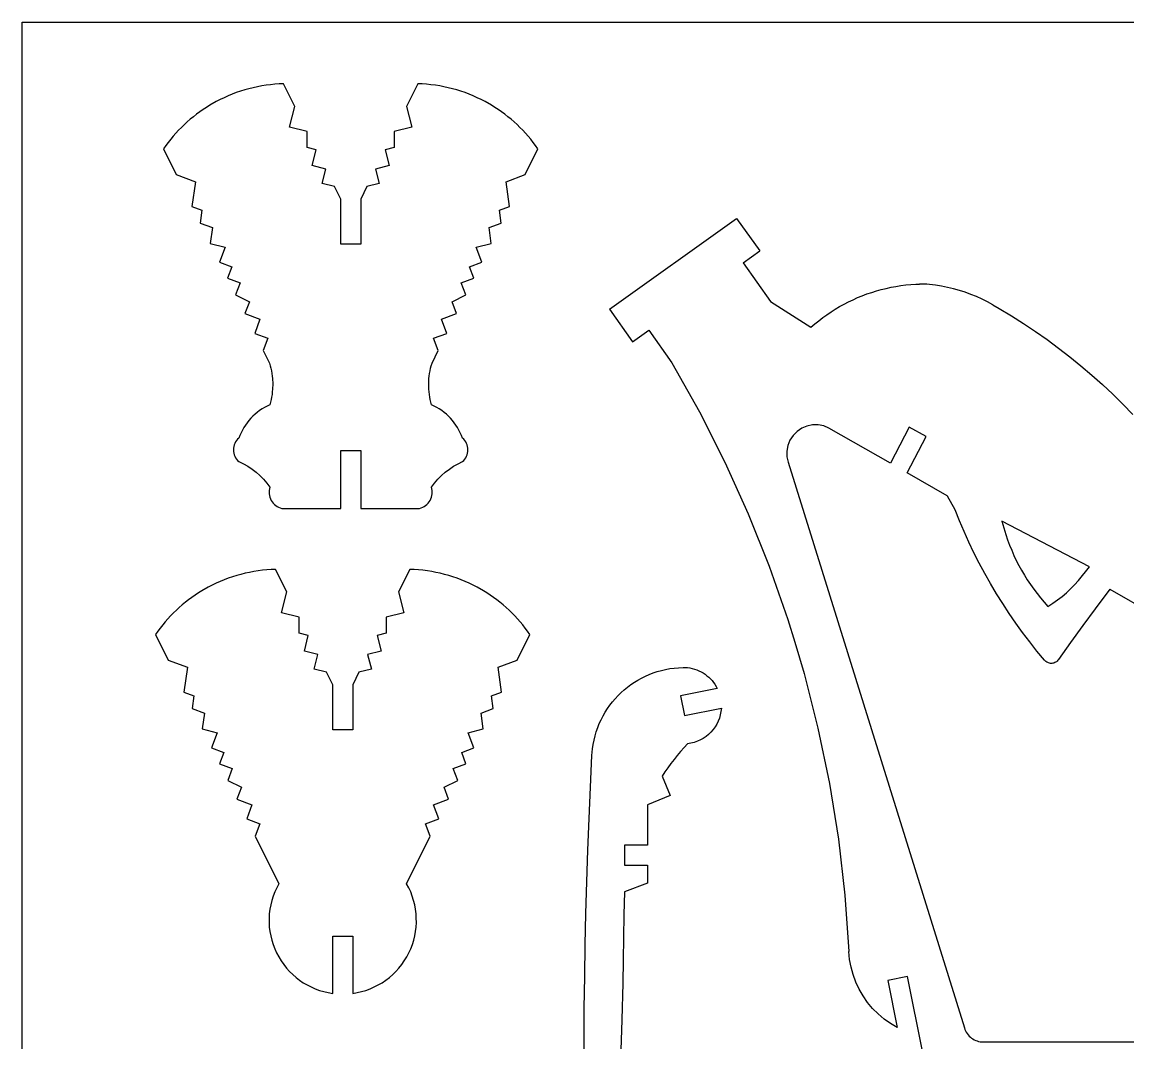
# Model space of a CAD drawing. Extents: x -322 to 322, y -250 to 250.
# Drawn here: x -322.5 to -149.4, y 89.7 to 249.5 of the extents above; entities that cross this region are included whole.
import ezdxf

# ---------------------------------------------------------------- set-up
doc = ezdxf.new("R2010")
doc.units = 0
doc.header["$MEASUREMENT"] = 0
doc.layers.get('0').update_dxf_attribs({"linetype": 'CONTINUOUS'})

msp = doc.modelspace()

# ---------------------------------------------------------------- linework, layer by layer
for p, q in [((-322.5, -249.5), (-322.5, 249.5)), ((-322.5, 249.5), (322.5, 249.5)), ((-287.66, 238.88), (-288.32, 238.68)), ((-287, 239.07), (-287.66, 238.88)), ((-286.34, 239.23), (-287, 239.07)), ((-285.67, 239.38), (-286.34, 239.23)), ((-284.99, 239.51), (-285.67, 239.38)), ((-284.31, 239.61), (-284.99, 239.51)), ((-283.63, 239.7), (-284.31, 239.61)), ((-282.94, 239.77), (-283.63, 239.7)), ((-282.26, 239.82), (-282.94, 239.77)), ((-281.57, 239.84), (-282.26, 239.82)), ((-279.82, 236.31), (-281.57, 239.84)), ((-260.56, 239.84), (-262.31, 236.31)), ((-259.87, 239.82), (-260.56, 239.84)), ((-259.18, 239.77), (-259.87, 239.82)), ((-258.5, 239.7), (-259.18, 239.77)), ((-257.81, 239.61), (-258.5, 239.7)), ((-257.13, 239.51), (-257.81, 239.61)), ((-256.46, 239.38), (-257.13, 239.51)), ((-255.79, 239.23), (-256.46, 239.38)), ((-255.12, 239.07), (-255.79, 239.23)), ((-254.46, 238.88), (-255.12, 239.07)), ((-253.8, 238.68), (-254.46, 238.88)), ((-291.5, 237.37), (-292.11, 237.06)), ((-290.88, 237.67), (-291.5, 237.37)), ((-290.25, 237.95), (-290.88, 237.67)), ((-289.61, 238.21), (-290.25, 237.95)), ((-288.97, 238.46), (-289.61, 238.21)), ((-288.32, 238.68), (-288.97, 238.46)), ((-253.16, 238.46), (-253.8, 238.68)), ((-252.51, 238.21), (-253.16, 238.46)), ((-251.88, 237.95), (-252.51, 238.21)), ((-251.25, 237.67), (-251.88, 237.95)), ((-250.63, 237.37), (-251.25, 237.67)), ((-250.01, 237.06), (-250.63, 237.37)), ((-294.68, 235.46), (-295.19, 235.08)), ((-294.16, 235.81), (-294.68, 235.46)), ((-293.64, 236.16), (-294.16, 235.81)), ((-293.1, 236.49), (-293.64, 236.16)), ((-292.11, 237.06), (-293.1, 236.49)), ((-280.64, 233.07), (-279.82, 236.31)), ((-262.31, 236.31), (-261.48, 233.07)), ((-249.02, 236.49), (-250.01, 237.06)), ((-248.49, 236.16), (-249.02, 236.49)), ((-247.96, 235.81), (-248.49, 236.16)), ((-247.44, 235.46), (-247.96, 235.81)), ((-246.94, 235.08), (-247.44, 235.46)), ((-296.64, 233.89), (-297.1, 233.46)), ((-296.17, 234.3), (-296.64, 233.89)), ((-295.68, 234.7), (-296.17, 234.3)), ((-295.19, 235.08), (-295.68, 234.7)), ((-246.44, 234.7), (-246.94, 235.08)), ((-245.96, 234.3), (-246.44, 234.7)), ((-245.48, 233.89), (-245.96, 234.3)), ((-245.02, 233.46), (-245.48, 233.89)), ((-298.42, 232.12), (-298.84, 231.65)), ((-298, 232.58), (-298.42, 232.12)), ((-297.56, 233.03), (-298, 232.58)), ((-297.1, 233.46), (-297.56, 233.03)), ((-277.87, 232.36), (-280.64, 233.07)), ((-277.87, 229.86), (-277.87, 232.36)), ((-261.48, 233.07), (-264.26, 232.36)), ((-264.26, 232.36), (-264.26, 229.86)), ((-244.57, 233.03), (-245.02, 233.46)), ((-244.13, 232.58), (-244.57, 233.03)), ((-243.7, 232.12), (-244.13, 232.58)), ((-243.29, 231.65), (-243.7, 232.12)), ((-299.63, 230.67), (-300.01, 230.17)), ((-299.24, 231.16), (-299.63, 230.67)), ((-298.84, 231.65), (-299.24, 231.16)), ((-242.88, 231.16), (-243.29, 231.65)), ((-242.49, 230.67), (-242.88, 231.16)), ((-242.12, 230.17), (-242.49, 230.67)), ((-300.01, 230.17), (-300.37, 229.65)), ((-300.37, 229.65), (-298.39, 225.64)), ((-276.45, 229.5), (-277.87, 229.86)), ((-277.07, 227.04), (-276.45, 229.5)), ((-264.26, 229.86), (-265.68, 229.5)), ((-265.68, 229.5), (-265.05, 227.04)), ((-243.74, 225.64), (-241.75, 229.65)), ((-241.75, 229.65), (-242.12, 230.17)), ((-274.97, 226.51), (-277.07, 227.04)), ((-265.05, 227.04), (-267.16, 226.51)), ((-298.39, 225.64), (-295.38, 224.52)), ((-275.54, 224.25), (-274.97, 226.51)), ((-267.16, 226.51), (-266.58, 224.25)), ((-246.75, 224.52), (-243.74, 225.64)), ((-295.38, 224.52), (-295.91, 220.63)), ((-273.61, 223.76), (-275.54, 224.25)), ((-272.63, 221.78), (-273.61, 223.76)), ((-268.52, 223.76), (-269.49, 221.78)), ((-266.58, 224.25), (-268.52, 223.76)), ((-246.21, 220.63), (-246.75, 224.52)), ((-272.63, 214.73), (-272.63, 221.78)), ((-269.49, 221.78), (-269.49, 214.73)), ((-295.91, 220.63), (-294.36, 220.05)), ((-294.36, 220.05), (-294.63, 218.05)), ((-247.77, 220.05), (-246.21, 220.63)), ((-247.49, 218.05), (-247.77, 220.05)), ((-230.57, 204.55), (-210.68, 218.75)), ((-210.68, 218.75), (-207.02, 213.69)), ((-294.63, 218.05), (-292.72, 217.34)), ((-292.72, 217.34), (-293.06, 214.86)), ((-249.41, 217.34), (-247.49, 218.05)), ((-249.07, 214.86), (-249.41, 217.34)), ((-213.26, 216.91), (-213.25, 216.89)), ((-293.06, 214.86), (-290.72, 214.27)), ((-269.49, 214.73), (-272.63, 214.73)), ((-251.41, 214.27), (-249.07, 214.86)), ((-290.72, 214.27), (-291.6, 211.91)), ((-250.53, 211.91), (-251.41, 214.27)), ((-209.63, 211.83), (-207.02, 213.69)), ((-291.6, 211.91), (-289.69, 211.2)), ((-289.69, 211.2), (-290.36, 209.41)), ((-252.44, 211.2), (-250.53, 211.91)), ((-251.77, 209.41), (-252.44, 211.2)), ((-209.63, 211.83), (-205.36, 205.76)), ((-290.36, 209.41), (-288.37, 208.67)), ((-288.37, 208.67), (-289.07, 206.8)), ((-253.75, 208.67), (-251.77, 209.41)), ((-253.06, 206.8), (-253.75, 208.67)), ((-188, 207.64), (-187.24, 207.83)), ((-187.24, 207.83), (-186.48, 208)), ((-186.48, 208), (-185.71, 208.14)), ((-185.71, 208.14), (-184.93, 208.26)), ((-184.93, 208.26), (-184.15, 208.36)), ((-184.15, 208.36), (-183.37, 208.43)), ((-183.37, 208.43), (-182.59, 208.49)), ((-182.59, 208.49), (-182.02, 208.51)), ((-180.88, 208.48), (-182.02, 208.51)), ((-180.46, 208.44), (-180.88, 208.48)), ((-179.51, 208.33), (-180.46, 208.44)), ((-178.56, 208.18), (-179.51, 208.33)), ((-177.63, 207.99), (-178.56, 208.18)), ((-176.7, 207.77), (-177.63, 207.99)), ((-175.78, 207.51), (-176.7, 207.77)), ((-289.07, 206.8), (-286.93, 205.74)), ((-255.2, 205.74), (-253.06, 206.8)), ((-193.13, 205.72), (-192.42, 206.06)), ((-192.42, 206.06), (-191.7, 206.38)), ((-191.7, 206.38), (-190.98, 206.67)), ((-190.98, 206.67), (-190.24, 206.95)), ((-190.24, 206.95), (-189.5, 207.2)), ((-189.5, 207.2), (-188.75, 207.43)), ((-188.75, 207.43), (-188, 207.64)), ((-174.87, 207.22), (-175.78, 207.51)), ((-173.97, 206.89), (-174.87, 207.22)), ((-173.08, 206.53), (-173.97, 206.89)), ((-172.21, 206.14), (-173.08, 206.53)), ((-171.36, 205.71), (-172.21, 206.14)), ((-286.93, 205.74), (-287.62, 203.88)), ((-254.5, 203.88), (-255.2, 205.74)), ((-230.57, 204.55), (-226.97, 199.47)), ((-205.36, 205.76), (-199.03, 201.73)), ((-195.87, 204.15), (-195.2, 204.58)), ((-195.2, 204.58), (-194.52, 204.98)), ((-194.52, 204.98), (-193.83, 205.36)), ((-193.83, 205.36), (-193.13, 205.72)), ((-170.52, 205.25), (-171.36, 205.71)), ((-170.52, 205.25), (-169.54, 204.7)), ((-169.54, 204.7), (-167.62, 203.53)), ((-287.62, 203.88), (-285.27, 203)), ((-285.27, 203), (-286.09, 200.78)), ((-256.86, 203), (-254.5, 203.88)), ((-256.03, 200.78), (-256.86, 203)), ((-198.42, 202.26), (-197.8, 202.76)), ((-197.8, 202.76), (-197.17, 203.25)), ((-197.17, 203.25), (-196.52, 203.71)), ((-196.52, 203.71), (-195.87, 204.15)), ((-167.62, 203.53), (-165.72, 202.33)), ((-226.97, 199.47), (-224.41, 201.28)), ((-224.41, 201.28), (-220.8, 196.18)), ((-199.03, 201.73), (-198.42, 202.26)), ((-165.72, 202.33), (-163.86, 201.09)), ((-163.86, 201.09), (-162.03, 199.8)), ((-286.09, 200.78), (-284.04, 200.02)), ((-284.04, 200.02), (-284.76, 198.09)), ((-258.09, 200.02), (-256.03, 200.78)), ((-257.37, 198.09), (-258.09, 200.02)), ((-162.03, 199.8), (-160.24, 198.47)), ((-284.76, 198.09), (-283.79, 196.13)), ((-258.33, 196.13), (-257.37, 198.09)), ((-160.24, 198.47), (-158.47, 197.1)), ((-283.79, 196.13), (-283.67, 195.73)), ((-283.67, 195.73), (-283.57, 195.33)), ((-258.55, 195.33), (-258.45, 195.73)), ((-258.45, 195.73), (-258.33, 196.13)), ((-220.8, 196.18), (-216.47, 188.49)), ((-158.47, 197.1), (-156.74, 195.7)), ((-156.74, 195.7), (-155.05, 194.25)), ((-283.57, 195.33), (-283.48, 194.93)), ((-283.48, 194.93), (-283.41, 194.52)), ((-283.41, 194.52), (-283.36, 194.11)), ((-283.36, 194.11), (-283.31, 193.7)), ((-258.81, 193.7), (-258.77, 194.11)), ((-258.77, 194.11), (-258.71, 194.52)), ((-258.71, 194.52), (-258.64, 194.93)), ((-258.64, 194.93), (-258.55, 195.33)), ((-155.05, 194.25), (-153.39, 192.77)), ((-283.31, 193.7), (-283.27, 192.87)), ((-283.27, 192.87), (-283.3, 192.05)), ((-258.85, 192.87), (-258.81, 193.7)), ((-258.83, 192.05), (-258.85, 192.87)), ((-153.39, 192.77), (-151.76, 191.25)), ((-283.44, 190.82), (-283.52, 190.41)), ((-283.38, 191.22), (-283.44, 190.82)), ((-283.33, 191.64), (-283.38, 191.22)), ((-283.3, 192.05), (-283.33, 191.64)), ((-258.8, 191.64), (-258.83, 192.05)), ((-258.75, 191.22), (-258.8, 191.64)), ((-258.69, 190.82), (-258.75, 191.22)), ((-258.61, 190.41), (-258.69, 190.82)), ((-151.76, 191.25), (-150.17, 189.69)), ((-285.32, 188.69), (-285.68, 188.42)), ((-284.94, 188.95), (-285.32, 188.69)), ((-284.54, 189.19), (-284.94, 188.95)), ((-284.14, 189.4), (-284.54, 189.19)), ((-283.72, 189.6), (-284.14, 189.4)), ((-283.61, 190), (-283.72, 189.6)), ((-283.52, 190.41), (-283.61, 190)), ((-258.51, 190), (-258.61, 190.41)), ((-258.41, 189.6), (-258.51, 190)), ((-257.99, 189.4), (-258.41, 189.6)), ((-257.58, 189.19), (-257.99, 189.4)), ((-257.19, 188.95), (-257.58, 189.19)), ((-256.81, 188.69), (-257.19, 188.95)), ((-256.44, 188.42), (-256.81, 188.69)), ((-150.17, 189.69), (-148.62, 188.1)), ((-286.99, 187.16), (-287.27, 186.8)), ((-286.69, 187.5), (-286.99, 187.16)), ((-286.37, 187.82), (-286.69, 187.5)), ((-286.03, 188.13), (-286.37, 187.82)), ((-285.68, 188.42), (-286.03, 188.13)), ((-256.09, 188.13), (-256.44, 188.42)), ((-255.76, 187.82), (-256.09, 188.13)), ((-255.44, 187.5), (-255.76, 187.82)), ((-255.14, 187.16), (-255.44, 187.5)), ((-254.85, 186.8), (-255.14, 187.16)), ((-216.47, 188.49), (-212.47, 180.61)), ((-288.23, 185.24), (-288.42, 184.82)), ((-288.02, 185.65), (-288.23, 185.24)), ((-287.79, 186.05), (-288.02, 185.65)), ((-287.54, 186.43), (-287.79, 186.05)), ((-287.27, 186.8), (-287.54, 186.43)), ((-254.58, 186.43), (-254.85, 186.8)), ((-254.34, 186.05), (-254.58, 186.43)), ((-254.11, 185.65), (-254.34, 186.05)), ((-253.9, 185.24), (-254.11, 185.65)), ((-253.71, 184.82), (-253.9, 185.24)), ((-201.19, 185.44), (-201.81, 184.8)), ((-200.46, 185.94), (-201.19, 185.44)), ((-199.64, 186.28), (-200.46, 185.94)), ((-198.77, 186.46), (-199.64, 186.28)), ((-197.88, 186.47), (-198.77, 186.46)), ((-197.01, 186.31), (-197.88, 186.47)), ((-196.19, 185.97), (-197.01, 186.31)), ((-186.57, 180.47), (-196.19, 185.97)), ((-183.63, 186.09), (-186.57, 180.47)), ((-180.97, 184.64), (-183.63, 186.09)), ((-289.19, 183.56), (-289.28, 183.32)), ((-289.07, 183.79), (-289.19, 183.56)), ((-288.93, 184.01), (-289.07, 183.79)), ((-288.77, 184.21), (-288.93, 184.01)), ((-288.58, 184.39), (-288.77, 184.21)), ((-288.42, 184.82), (-288.58, 184.39)), ((-253.54, 184.39), (-253.71, 184.82)), ((-253.35, 184.21), (-253.54, 184.39)), ((-253.19, 184.01), (-253.35, 184.21)), ((-253.05, 183.79), (-253.19, 184.01)), ((-252.93, 183.56), (-253.05, 183.79)), ((-252.84, 183.32), (-252.93, 183.56)), ((-202.3, 184.06), (-202.63, 183.23)), ((-201.81, 184.8), (-202.3, 184.06)), ((-183.94, 178.95), (-180.97, 184.64)), ((-289.39, 182.82), (-289.4, 182.56)), ((-289.4, 182.56), (-289.39, 182.3)), ((-289.35, 183.07), (-289.39, 182.82)), ((-289.39, 182.3), (-289.35, 182.04)), ((-289.28, 183.32), (-289.35, 183.07)), ((-289.35, 182.04), (-289.28, 181.79)), ((-289.28, 181.79), (-289.19, 181.55)), ((-272.63, 173.38), (-272.63, 182.44)), ((-272.63, 182.44), (-269.49, 182.44)), ((-269.49, 182.44), (-269.49, 173.38)), ((-252.93, 181.55), (-252.84, 181.79)), ((-252.77, 183.07), (-252.84, 183.32)), ((-252.84, 181.79), (-252.77, 182.04)), ((-252.73, 182.82), (-252.77, 183.07)), ((-252.77, 182.04), (-252.73, 182.3)), ((-252.72, 182.56), (-252.73, 182.82)), ((-252.73, 182.3), (-252.72, 182.56)), ((-202.63, 183.23), (-202.79, 182.36)), ((-202.79, 182.36), (-202.78, 181.47)), ((-289.19, 181.55), (-289.07, 181.32)), ((-289.07, 181.32), (-288.93, 181.11)), ((-288.93, 181.11), (-288.77, 180.91)), ((-288.77, 180.91), (-288.58, 180.72)), ((-288.58, 180.72), (-287.86, 180.37)), ((-287.86, 180.37), (-287.17, 179.98)), ((-254.95, 179.98), (-254.26, 180.37)), ((-254.26, 180.37), (-253.54, 180.72)), ((-253.54, 180.72), (-253.35, 180.91)), ((-253.35, 180.91), (-253.19, 181.11)), ((-253.19, 181.11), (-253.05, 181.32)), ((-253.05, 181.32), (-252.93, 181.55)), ((-212.47, 180.61), (-208.83, 172.56)), ((-202.78, 181.47), (-202.6, 180.61)), ((-202.6, 180.61), (-175, 92.08)), ((-287.17, 179.98), (-286.51, 179.53)), ((-286.51, 179.53), (-285.88, 179.05)), ((-285.88, 179.05), (-285.28, 178.52)), ((-285.28, 178.52), (-284.72, 177.95)), ((-257.4, 177.95), (-256.84, 178.52)), ((-256.84, 178.52), (-256.25, 179.05)), ((-256.25, 179.05), (-255.62, 179.53)), ((-255.62, 179.53), (-254.95, 179.98)), ((-177.69, 175.36), (-183.94, 178.95)), ((-284.72, 177.95), (-284.2, 177.35)), ((-284.2, 177.35), (-283.72, 176.71)), ((-283.72, 176.71), (-283.78, 176.45)), ((-258.41, 176.71), (-257.93, 177.35)), ((-258.34, 176.45), (-258.41, 176.71)), ((-257.93, 177.35), (-257.4, 177.95)), ((-283.82, 176.18), (-283.83, 175.92)), ((-283.83, 175.92), (-283.82, 175.65)), ((-283.78, 176.45), (-283.82, 176.18)), ((-283.82, 175.65), (-283.77, 175.39)), ((-283.77, 175.39), (-283.71, 175.13)), ((-283.71, 175.13), (-283.61, 174.88)), ((-283.61, 174.88), (-283.49, 174.64)), ((-258.63, 174.64), (-258.51, 174.88)), ((-258.51, 174.88), (-258.42, 175.13)), ((-258.42, 175.13), (-258.35, 175.39)), ((-258.35, 175.39), (-258.31, 175.65)), ((-258.3, 176.18), (-258.34, 176.45)), ((-258.31, 175.65), (-258.29, 175.92)), ((-258.29, 175.92), (-258.3, 176.18)), ((-177.65, 175.29), (-177.69, 175.36)), ((-176.45, 173.16), (-177.65, 175.29)), ((-283.49, 174.64), (-283.35, 174.41)), ((-283.35, 174.41), (-283.18, 174.2)), ((-283.18, 174.2), (-283, 174.01)), ((-283, 174.01), (-282.79, 173.84)), ((-282.79, 173.84), (-282.58, 173.69)), ((-282.58, 173.69), (-282.34, 173.56)), ((-282.34, 173.56), (-282.1, 173.46)), ((-282.1, 173.46), (-281.84, 173.38)), ((-281.84, 173.38), (-272.63, 173.38)), ((-269.49, 173.38), (-260.28, 173.38)), ((-260.28, 173.38), (-260.03, 173.46)), ((-260.03, 173.46), (-259.78, 173.56)), ((-259.78, 173.56), (-259.55, 173.69)), ((-259.55, 173.69), (-259.33, 173.84)), ((-259.33, 173.84), (-259.13, 174.01)), ((-259.13, 174.01), (-258.94, 174.2)), ((-258.94, 174.2), (-258.78, 174.41)), ((-258.78, 174.41), (-258.63, 174.64)), ((-175.76, 171.46), (-176.45, 173.16)), ((-208.83, 172.56), (-205.55, 164.36)), ((-175.04, 169.77), (-175.76, 171.46)), ((-169.14, 171.41), (-168.5, 169.31)), ((-155.42, 164.23), (-169.14, 171.41)), ((-174.28, 168.1), (-175.04, 169.77)), ((-173.49, 166.45), (-174.28, 168.1)), ((-168.5, 169.31), (-168.22, 168.48)), ((-168.22, 168.48), (-167.92, 167.66)), ((-172.66, 164.82), (-173.49, 166.45)), ((-167.92, 167.66), (-167.59, 166.84)), ((-167.59, 166.84), (-167.24, 166.04)), ((-171.79, 163.21), (-172.66, 164.82)), ((-167.24, 166.04), (-166.86, 165.25)), ((-166.86, 165.25), (-166.46, 164.47)), ((-166.46, 164.47), (-166.04, 163.7)), ((-288.91, 162.89), (-289.57, 162.68)), ((-288.25, 163.07), (-288.91, 162.89)), ((-287.59, 163.24), (-288.25, 163.07)), ((-286.92, 163.38), (-287.59, 163.24)), ((-286.24, 163.51), (-286.92, 163.38)), ((-285.56, 163.62), (-286.24, 163.51)), ((-284.88, 163.7), (-285.56, 163.62)), ((-284.19, 163.77), (-284.88, 163.7)), ((-283.51, 163.82), (-284.19, 163.77)), ((-282.82, 163.85), (-283.51, 163.82)), ((-281.07, 160.31), (-282.82, 163.85)), ((-261.81, 163.85), (-263.56, 160.31)), ((-261.12, 163.82), (-261.81, 163.85)), ((-260.43, 163.77), (-261.12, 163.82)), ((-259.75, 163.7), (-260.43, 163.77)), ((-259.06, 163.62), (-259.75, 163.7)), ((-258.38, 163.51), (-259.06, 163.62)), ((-257.71, 163.38), (-258.38, 163.51)), ((-257.04, 163.24), (-257.71, 163.38)), ((-256.37, 163.07), (-257.04, 163.24)), ((-255.71, 162.89), (-256.37, 163.07)), ((-255.05, 162.68), (-255.71, 162.89)), ((-205.55, 164.36), (-202.63, 156.02)), ((-170.89, 161.62), (-171.79, 163.21)), ((-166.04, 163.7), (-165.6, 162.95)), ((-165.6, 162.95), (-165.14, 162.21)), ((-157.14, 162.11), (-155.42, 164.23)), ((-293.36, 161.06), (-294.35, 160.5)), ((-292.75, 161.38), (-293.36, 161.06)), ((-292.13, 161.68), (-292.75, 161.38)), ((-291.5, 161.96), (-292.13, 161.68)), ((-290.86, 162.22), (-291.5, 161.96)), ((-290.22, 162.46), (-290.86, 162.22)), ((-289.57, 162.68), (-290.22, 162.46)), ((-254.41, 162.46), (-255.05, 162.68)), ((-253.76, 162.22), (-254.41, 162.46)), ((-253.13, 161.96), (-253.76, 162.22)), ((-252.5, 161.68), (-253.13, 161.96)), ((-251.88, 161.38), (-252.5, 161.68)), ((-251.26, 161.06), (-251.88, 161.38)), ((-250.27, 160.5), (-251.26, 161.06)), ((-169.95, 160.04), (-170.89, 161.62)), ((-165.14, 162.21), (-164.65, 161.48)), ((-164.65, 161.48), (-164.14, 160.77)), ((-158.37, 160.79), (-157.74, 161.44)), ((-157.74, 161.44), (-157.14, 162.11)), ((-295.93, 159.46), (-296.44, 159.09)), ((-295.41, 159.82), (-295.93, 159.46)), ((-294.89, 160.16), (-295.41, 159.82)), ((-294.35, 160.5), (-294.89, 160.16)), ((-281.89, 157.07), (-281.07, 160.31)), ((-263.56, 160.31), (-262.73, 157.07)), ((-249.74, 160.16), (-250.27, 160.5)), ((-249.21, 159.82), (-249.74, 160.16)), ((-248.69, 159.46), (-249.21, 159.82)), ((-248.19, 159.09), (-248.69, 159.46)), ((-168.98, 158.49), (-169.95, 160.04)), ((-164.14, 160.77), (-163.62, 160.07)), ((-163.62, 160.07), (-163.07, 159.38)), ((-163.07, 159.38), (-162.5, 158.71)), ((-160.41, 159.06), (-159.7, 159.6)), ((-159.7, 159.6), (-159.02, 160.18)), ((-159.02, 160.18), (-158.37, 160.79)), ((-152.23, 160.75), (-154.53, 157.67)), ((-152.23, 160.75), (-132.83, 149.62)), ((-297.89, 157.89), (-298.35, 157.47)), ((-297.42, 158.3), (-297.89, 157.89)), ((-296.93, 158.7), (-297.42, 158.3)), ((-296.44, 159.09), (-296.93, 158.7)), ((-247.69, 158.7), (-248.19, 159.09)), ((-247.21, 158.3), (-247.69, 158.7)), ((-246.73, 157.89), (-247.21, 158.3)), ((-246.27, 157.47), (-246.73, 157.89)), ((-167.98, 156.96), (-168.98, 158.49)), ((-162.5, 158.71), (-161.91, 158.06)), ((-161.91, 158.06), (-161.15, 158.54)), ((-161.15, 158.54), (-160.41, 159.06)), ((-154.53, 157.67), (-156.46, 155.04)), ((-299.67, 156.12), (-300.09, 155.65)), ((-299.25, 156.58), (-299.67, 156.12)), ((-298.81, 157.03), (-299.25, 156.58)), ((-298.35, 157.47), (-298.81, 157.03)), ((-279.12, 156.37), (-281.89, 157.07)), ((-279.12, 153.86), (-279.12, 156.37)), ((-262.73, 157.07), (-265.51, 156.37)), ((-265.51, 156.37), (-265.51, 153.86)), ((-245.82, 157.03), (-246.27, 157.47)), ((-245.38, 156.58), (-245.82, 157.03)), ((-244.95, 156.12), (-245.38, 156.58)), ((-244.54, 155.65), (-244.95, 156.12)), ((-202.63, 156.02), (-201.56, 152.46)), ((-166.94, 155.45), (-167.98, 156.96)), ((-301.26, 154.17), (-301.62, 153.65)), ((-300.88, 154.67), (-301.26, 154.17)), ((-300.49, 155.17), (-300.88, 154.67)), ((-300.09, 155.65), (-300.49, 155.17)), ((-244.13, 155.17), (-244.54, 155.65)), ((-243.74, 154.67), (-244.13, 155.17)), ((-243.37, 154.17), (-243.74, 154.67)), ((-243, 153.65), (-243.37, 154.17)), ((-165.87, 153.96), (-166.94, 155.45)), ((-156.46, 155.04), (-158.36, 152.41)), ((-301.62, 153.65), (-299.64, 149.64)), ((-277.7, 153.5), (-279.12, 153.86)), ((-278.32, 151.04), (-277.7, 153.5)), ((-265.51, 153.86), (-266.93, 153.5)), ((-266.93, 153.5), (-266.3, 151.04)), ((-244.99, 149.64), (-243, 153.65)), ((-201.56, 152.46), (-200.09, 147.56)), ((-164.77, 152.5), (-165.87, 153.96)), ((-163.63, 151.06), (-164.77, 152.5)), ((-158.36, 152.41), (-160.24, 149.75)), ((-276.22, 150.51), (-278.32, 151.04)), ((-266.3, 151.04), (-268.41, 150.51)), ((-162.46, 149.64), (-163.63, 151.06)), ((-299.64, 149.64), (-296.63, 148.52)), ((-276.79, 148.25), (-276.22, 150.51)), ((-268.41, 150.51), (-267.83, 148.25)), ((-248, 148.52), (-244.99, 149.64)), ((-162.35, 149.52), (-162.46, 149.64)), ((-162.23, 149.42), (-162.35, 149.52)), ((-162.09, 149.33), (-162.23, 149.42)), ((-161.95, 149.25), (-162.09, 149.33)), ((-161.8, 149.2), (-161.95, 149.25)), ((-161.65, 149.16), (-161.8, 149.2)), ((-161.49, 149.14), (-161.65, 149.16)), ((-161.32, 149.14), (-161.49, 149.14)), ((-161.16, 149.16), (-161.32, 149.14)), ((-161, 149.19), (-161.16, 149.16)), ((-160.85, 149.25), (-161, 149.19)), ((-160.71, 149.32), (-160.85, 149.25)), ((-160.58, 149.4), (-160.71, 149.32)), ((-160.45, 149.5), (-160.58, 149.4)), ((-160.34, 149.62), (-160.45, 149.5)), ((-160.24, 149.75), (-160.34, 149.62)), ((-296.63, 148.52), (-297.16, 144.63)), ((-274.86, 147.76), (-276.79, 148.25)), ((-273.88, 145.79), (-274.86, 147.76)), ((-269.77, 147.76), (-270.74, 145.79)), ((-267.83, 148.25), (-269.77, 147.76)), ((-247.46, 144.63), (-248, 148.52)), ((-224.93, 147.13), (-224.32, 147.4)), ((-224.32, 147.4), (-223.7, 147.64)), ((-223.7, 147.64), (-223.07, 147.85)), ((-223.07, 147.85), (-222.42, 148.03)), ((-222.42, 148.03), (-221.76, 148.18)), ((-221.76, 148.18), (-221.09, 148.31)), ((-221.09, 148.31), (-220.42, 148.4)), ((-220.42, 148.4), (-219.73, 148.46)), ((-219.73, 148.46), (-219.04, 148.48)), ((-219.04, 148.48), (-218.34, 148.48)), ((-218.34, 148.48), (-217.96, 148.42)), ((-217.96, 148.42), (-217.6, 148.34)), ((-217.6, 148.34), (-217.24, 148.24)), ((-217.24, 148.24), (-216.89, 148.12)), ((-216.89, 148.12), (-216.55, 147.98)), ((-216.55, 147.98), (-216.22, 147.82)), ((-216.22, 147.82), (-215.9, 147.63)), ((-215.9, 147.63), (-215.59, 147.43)), ((-215.59, 147.43), (-215.29, 147.21)), ((-215.29, 147.21), (-215.01, 146.97)), ((-200.09, 147.56), (-197.92, 139)), ((-273.88, 138.73), (-273.88, 145.79)), ((-270.74, 145.79), (-270.74, 138.73)), ((-228.25, 145), (-227.74, 145.41)), ((-227.74, 145.41), (-227.21, 145.81)), ((-227.21, 145.81), (-226.66, 146.18)), ((-226.66, 146.18), (-226.1, 146.52)), ((-226.1, 146.52), (-225.52, 146.84)), ((-225.52, 146.84), (-224.93, 147.13)), ((-215.01, 146.97), (-214.75, 146.72)), ((-214.75, 146.72), (-214.5, 146.45)), ((-214.5, 146.45), (-214.26, 146.16)), ((-214.26, 146.16), (-214.04, 145.86)), ((-214.04, 145.86), (-213.85, 145.54)), ((-213.85, 145.54), (-213.67, 145.21)), ((-297.16, 144.63), (-295.61, 144.06)), ((-295.61, 144.06), (-295.88, 142.05)), ((-249.02, 144.06), (-247.46, 144.63)), ((-248.74, 142.05), (-249.02, 144.06)), ((-229.66, 143.61), (-229.21, 144.09)), ((-229.21, 144.09), (-228.74, 144.56)), ((-228.74, 144.56), (-228.25, 145)), ((-213.67, 145.21), (-219.43, 144.03)), ((-219.43, 144.03), (-218.8, 140.96)), ((-295.88, 142.05), (-293.97, 141.34)), ((-250.66, 141.34), (-248.74, 142.05)), ((-231.23, 141.49), (-230.87, 142.05)), ((-230.87, 142.05), (-230.49, 142.59)), ((-230.49, 142.59), (-230.08, 143.11)), ((-230.08, 143.11), (-229.66, 143.61)), ((-218.8, 140.96), (-213.04, 142.13)), ((-213.04, 142.13), (-213.1, 141.6)), ((-293.97, 141.34), (-294.31, 138.87)), ((-250.32, 138.87), (-250.66, 141.34)), ((-232.14, 139.7), (-231.86, 140.31)), ((-231.86, 140.31), (-231.56, 140.91)), ((-231.56, 140.91), (-231.23, 141.49)), ((-213.35, 140.57), (-213.54, 140.08)), ((-213.2, 141.07), (-213.35, 140.57)), ((-213.1, 141.6), (-213.2, 141.07)), ((-294.31, 138.87), (-291.97, 138.27)), ((-270.74, 138.73), (-273.88, 138.73)), ((-252.66, 138.27), (-250.32, 138.87)), ((-232.62, 138.44), (-232.39, 139.08)), ((-232.39, 139.08), (-232.14, 139.7)), ((-214.34, 138.76), (-214.67, 138.38)), ((-214.03, 139.18), (-214.34, 138.76)), ((-213.77, 139.62), (-214.03, 139.18)), ((-213.54, 140.08), (-213.77, 139.62)), ((-197.92, 139), (-196.13, 130.35)), ((-291.97, 138.27), (-292.85, 135.91)), ((-251.78, 135.91), (-252.66, 138.27)), ((-233.11, 136.43), (-232.97, 137.11)), ((-232.97, 137.11), (-232.81, 137.78)), ((-232.81, 137.78), (-232.62, 138.44)), ((-217.29, 136.76), (-217.8, 136.63)), ((-216.79, 136.94), (-217.29, 136.76)), ((-216.32, 137.15), (-216.79, 136.94)), ((-215.87, 137.4), (-216.32, 137.15)), ((-215.44, 137.7), (-215.87, 137.4)), ((-215.04, 138.02), (-215.44, 137.7)), ((-214.67, 138.38), (-215.04, 138.02)), ((-292.85, 135.91), (-290.94, 135.21)), ((-290.94, 135.21), (-291.61, 133.41)), ((-253.69, 135.21), (-251.78, 135.91)), ((-253.02, 133.41), (-253.69, 135.21)), ((-233.3, 134.71), (-233.27, 135.22)), ((-233.27, 135.22), (-233.21, 135.74)), ((-233.21, 135.74), (-233.11, 136.43)), ((-219.42, 135.34), (-219.94, 134.73)), ((-218.88, 135.95), (-219.42, 135.34)), ((-218.34, 136.54), (-218.88, 135.95)), ((-217.8, 136.63), (-218.34, 136.54)), ((-291.61, 133.41), (-289.62, 132.67)), ((-255, 132.67), (-253.02, 133.41)), ((-233.53, 129.77), (-233.3, 134.71)), ((-220.93, 133.46), (-221.41, 132.81)), ((-220.44, 134.1), (-220.93, 133.46)), ((-219.94, 134.73), (-220.44, 134.1)), ((-289.62, 132.67), (-290.32, 130.8)), ((-254.31, 130.8), (-255, 132.67)), ((-221.87, 132.15), (-222.32, 131.48)), ((-221.41, 132.81), (-221.87, 132.15)), ((-290.32, 130.8), (-288.18, 129.74)), ((-256.45, 129.74), (-254.31, 130.8)), ((-222.32, 131.48), (-221.07, 128.47)), ((-196.13, 130.35), (-194.72, 121.62)), ((-288.18, 129.74), (-288.87, 127.88)), ((-255.75, 127.88), (-256.45, 129.74)), ((-233.74, 124.83), (-233.53, 129.77)), ((-221.07, 128.47), (-224.58, 127.02)), ((-288.87, 127.88), (-286.52, 127)), ((-286.52, 127), (-287.34, 124.79)), ((-258.11, 127), (-255.75, 127.88)), ((-257.28, 124.79), (-258.11, 127)), ((-224.58, 127.02), (-224.58, 120.67)), ((-287.34, 124.79), (-285.29, 124.02)), ((-259.34, 124.02), (-257.28, 124.79)), ((-233.93, 119.89), (-233.74, 124.83)), ((-285.29, 124.02), (-286.01, 122.09)), ((-258.62, 122.09), (-259.34, 124.02)), ((-286.01, 122.09), (-282.32, 114.64)), ((-262.31, 114.64), (-258.62, 122.09)), ((-194.72, 121.62), (-193.7, 112.85)), ((-234.09, 114.95), (-233.93, 119.89)), ((-228.2, 120.67), (-228.2, 117.53)), ((-224.58, 120.67), (-228.2, 120.67)), ((-228.2, 117.53), (-224.58, 117.53)), ((-224.58, 117.53), (-224.58, 114.72)), ((-282.32, 114.64), (-282.65, 114.01)), ((-261.97, 114.01), (-262.31, 114.64)), ((-234.23, 110), (-234.09, 114.95)), ((-224.58, 114.72), (-228.18, 113.37)), ((-283.2, 112.7), (-283.41, 112.03)), ((-282.95, 113.36), (-283.2, 112.7)), ((-282.65, 114.01), (-282.95, 113.36)), ((-261.67, 113.36), (-261.97, 114.01)), ((-261.42, 112.7), (-261.67, 113.36)), ((-261.21, 112.03), (-261.42, 112.7)), ((-228.18, 113.37), (-228.3, 109.8)), ((-193.7, 112.85), (-193.08, 104.04)), ((-283.58, 111.35), (-283.71, 110.66)), ((-283.41, 112.03), (-283.58, 111.35)), ((-261.04, 111.35), (-261.21, 112.03)), ((-260.91, 110.66), (-261.04, 111.35)), ((-283.8, 109.96), (-283.84, 109.27)), ((-283.84, 109.27), (-283.84, 108.57)), ((-283.71, 110.66), (-283.8, 109.96)), ((-260.83, 109.96), (-260.91, 110.66)), ((-260.79, 109.27), (-260.83, 109.96)), ((-260.78, 108.57), (-260.79, 109.27)), ((-234.34, 105.06), (-234.23, 110)), ((-228.3, 109.8), (-228.38, 106.23)), ((-283.84, 108.57), (-283.8, 107.87)), ((-283.8, 107.87), (-283.71, 107.18)), ((-260.91, 107.18), (-260.83, 107.87)), ((-260.83, 107.87), (-260.78, 108.57)), ((-283.71, 107.18), (-283.59, 106.49)), ((-283.59, 106.49), (-283.42, 105.81)), ((-283.42, 105.81), (-283.21, 105.13)), ((-273.88, 97.48), (-273.88, 106.44)), ((-273.88, 106.44), (-270.74, 106.44)), ((-270.74, 106.44), (-270.74, 97.48)), ((-261.41, 105.13), (-261.2, 105.81)), ((-261.2, 105.81), (-261.04, 106.49)), ((-261.04, 106.49), (-260.91, 107.18)), ((-228.38, 106.23), (-228.43, 102.66)), ((-283.21, 105.13), (-282.96, 104.47)), ((-282.96, 104.47), (-282.66, 103.81)), ((-261.96, 103.81), (-261.67, 104.47)), ((-261.67, 104.47), (-261.41, 105.13)), ((-234.42, 100.12), (-234.34, 105.06)), ((-192.96, 102.81), (-193.08, 104.04)), ((-282.66, 103.81), (-282.33, 103.18)), ((-282.33, 103.18), (-281.95, 102.58)), ((-281.95, 102.58), (-281.55, 102)), ((-263.08, 102), (-262.67, 102.58)), ((-262.67, 102.58), (-262.3, 103.18)), ((-262.3, 103.18), (-261.96, 103.81)), ((-228.43, 102.66), (-228.45, 99.09)), ((-192.74, 101.6), (-192.96, 102.81)), ((-281.55, 102), (-281.11, 101.45)), ((-281.11, 101.45), (-280.64, 100.93)), ((-280.64, 100.93), (-280.14, 100.44)), ((-280.14, 100.44), (-279.61, 99.98)), ((-265.01, 99.98), (-264.48, 100.44)), ((-264.48, 100.44), (-263.98, 100.93)), ((-263.98, 100.93), (-263.52, 101.45)), ((-263.52, 101.45), (-263.08, 102)), ((-192.42, 100.42), (-192.74, 101.6)), ((-192, 99.26), (-192.42, 100.42)), ((-279.61, 99.98), (-279.06, 99.55)), ((-279.06, 99.55), (-278.48, 99.16)), ((-278.48, 99.16), (-277.88, 98.81)), ((-277.88, 98.81), (-277.26, 98.49)), ((-267.37, 98.49), (-266.74, 98.81)), ((-266.74, 98.81), (-266.14, 99.16)), ((-266.14, 99.16), (-265.56, 99.55)), ((-265.56, 99.55), (-265.01, 99.98)), ((-234.49, 95.17), (-234.42, 100.12)), ((-228.45, 99.09), (-228.6, 93.36)), ((-191.48, 98.15), (-192, 99.26)), ((-183.92, 100.14), (-186.99, 99.52)), ((-186.99, 99.52), (-185.49, 92.13)), ((-181.49, 88.2), (-183.92, 100.14)), ((-277.26, 98.49), (-276.62, 98.2)), ((-276.62, 98.2), (-275.96, 97.96)), ((-275.96, 97.96), (-275.28, 97.76)), ((-275.28, 97.76), (-274.59, 97.6)), ((-274.59, 97.6), (-273.88, 97.48)), ((-270.74, 97.48), (-270.04, 97.6)), ((-270.04, 97.6), (-269.35, 97.76)), ((-269.35, 97.76), (-268.67, 97.96)), ((-268.67, 97.96), (-268.01, 98.2)), ((-268.01, 98.2), (-267.37, 98.49)), ((-190.86, 97.08), (-191.48, 98.15)), ((-190.15, 96.07), (-190.86, 97.08)), ((-189.37, 95.13), (-190.15, 96.07)), ((-234.52, 90.23), (-234.49, 95.17)), ((-188.5, 94.26), (-189.37, 95.13)), ((-187.56, 93.46), (-188.5, 94.26)), ((-228.6, 93.36), (-228.78, 88.58)), ((-186.55, 92.75), (-187.56, 93.46)), ((-185.49, 92.13), (-186.55, 92.75)), ((-175, 92.08), (-174.91, 91.84)), ((-174.91, 91.84), (-174.81, 91.61)), ((-234.53, 85.28), (-234.52, 90.23)), ((-174.81, 91.61), (-174.69, 91.39)), ((-174.69, 91.39), (-174.55, 91.18)), ((-174.55, 91.18), (-174.4, 90.99)), ((-174.4, 90.99), (-174.23, 90.81)), ((-174.23, 90.81), (-174.05, 90.64)), ((-174.05, 90.64), (-173.86, 90.49)), ((-173.86, 90.49), (-173.66, 90.35)), ((-173.66, 90.35), (-173.45, 90.23)), ((-173.45, 90.23), (-173.22, 90.13)), ((-173.22, 90.13), (-172.99, 90.04)), ((-172.99, 90.04), (-172.76, 89.97)), ((-172.76, 89.97), (-172.51, 89.92)), ((-172.51, 89.92), (-172.26, 89.89)), ((-172.26, 89.89), (-172.01, 89.88)), ((-172.01, 89.88), (-145.02, 89.88))]:
    msp.add_line(p, q)

doc.saveas('drawing.dxf')
